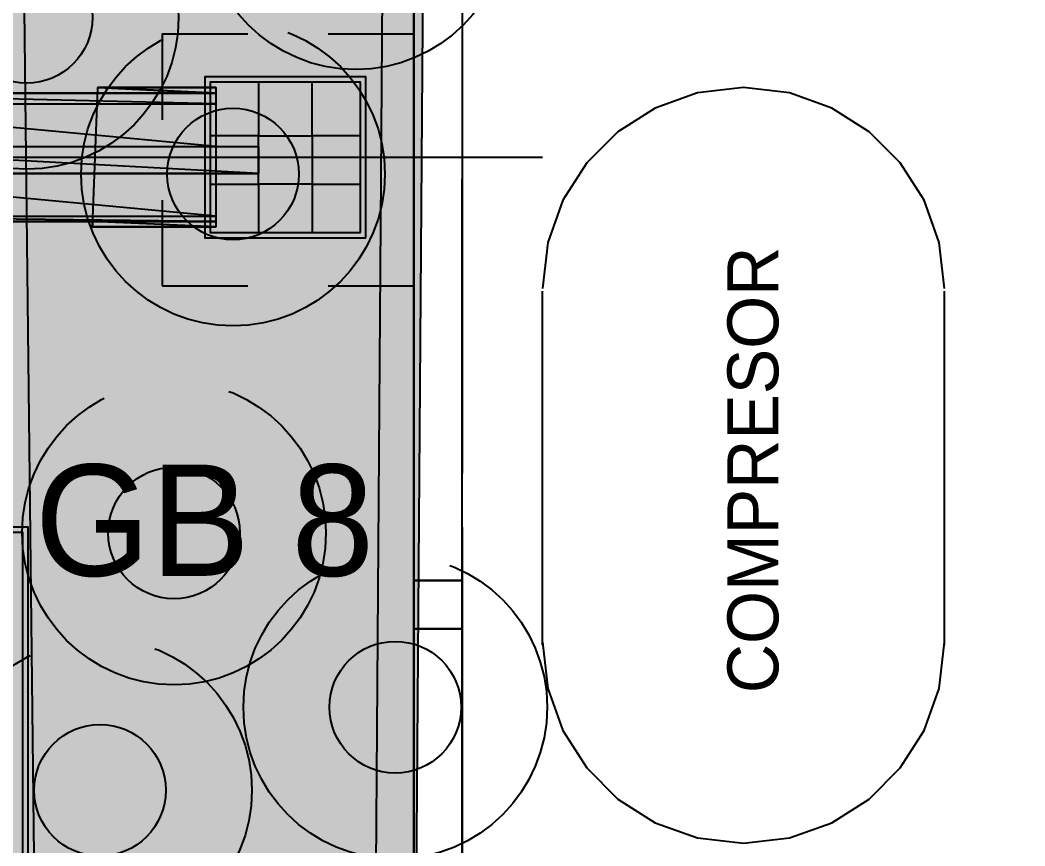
# Model space of a CAD drawing. Header units: metres. Extents: x 1 to 213, y 1 to 147.
# Drawn here: x 66.751 to 68.735, y 96.97 to 98.601 of the extents above; entities that cross this region are included whole.
import ezdxf
from ezdxf.enums import TextEntityAlignment as Align

# ---------------------------------------------------------------- set-up
doc = ezdxf.new("R2010")
doc.units = ezdxf.units.M
doc.linetypes.add('DASHED', pattern=[1.524, 1.27, -0.254])
for name, color, linetype in [('00-BASE-ARQUITECTURA', 8, 'Continuous'), ('00-BASE-TEXTO', 8, 'Continuous'), ('PJ-COPA-ADULTA', 8, 'DASHED'), ('PJ-CUBRESUELOS', 150, 'Continuous'), ('PJ-ETIQUETAS', 7, 'Continuous'), ('PJ-GRAVILLA', 42, 'Continuous'), ('PJ-LIMITE-JARDIN', 7, 'Continuous'), ('PJ-MASAS', 92, 'Continuous'), ('PJ-MASAS-RELLENO', 92, 'Continuous'), ('PJ-RIEGO-SECTORES', 5, 'Continuous')]:
    doc.layers.add(name, color=color, linetype=linetype)

# ---------------------------------------------------------------- blocks, each defined once
blk = doc.blocks.new('PJ_GB')
blk.add_circle((0, 0), 0.13)
at = {"flags": 1}
for tag, p, height in [('CODIGO', (0.15, 0.15), 0.2), ('ESPECIE', (0.15, -0.1), 0.15), ('ZONA', (0.15, -0.3), 0.15)]:
    blk.add_attdef(tag, p, '', height=height, dxfattribs=at)

msp = doc.modelspace()

# ---------------------------------------------------------------- hatches: boundary and pattern name
at = {"layer": 'PJ-GRAVILLA'}
h = msp.add_hatch(dxfattribs=at)
h.set_pattern_fill('GRAVEL', scale=0.03)
h.paths.add_polyline_path([(69.2326, 101.3354), (84.1816, 101.3354), (84.3579, 101.2472), (84.3579, 101.1149), (84.1816, 101.0267), (71.5698, 101.0708), (70.8201, 100.9826), (70.6878, 100.8503), (70.5555, 100.0124), (69.1444, 100.0124), (68.7034, 100.3652), (67.7333, 100.3211), (67.5569, 100.1006), (67.5128, 94.1475), (67.8656, 93.8829), (70.8642, 93.927), (71.0847, 93.7066), (71.0847, 93.442), (70.8642, 93.2656), (67.601, 93.2656), (67.4246, 93.0451), (67.4246, 92.2072), (67.1159, 92.0309), (67.0277, 91.7663), (67.0718, 89.2527), (66.9395, 89.0763), (66.675, 89.1204), (66.6309, 90.9284), (66.7632, 91.3253), (66.675, 99.0423), (67.16, 100.1447), (67.5128, 100.5416), (68.4389, 101.159), (69.2326, 101.3354)])
at = {"layer": 'PJ-MASAS-RELLENO'}
msp.add_hatch(color=7, dxfattribs=at).paths.add_polyline_path([(67.448, 96.2), (66.7875, 96.2), (66.7552, 99.0259), (66.8318, 99.2), (67.4702, 99.2), (67.448, 96.2)])

# ---------------------------------------------------------------- linework, layer by layer
at = {"layer": '00-BASE-ARQUITECTURA'}
for points in [[(70.7249, 95.8003), (70.7249, 94.8478), (67.5287, 94.8478), (67.5287, 100.0442), (70.7249, 100.0442), (70.7249, 99.9913)], [(67.5287, 100.0442), (67.5287, 94.8478), (70.7249, 100.0442), (67.5287, 100.0442)], [(69.6559, 99.949), (67.6239, 99.949), (67.6239, 97.7053)], [(67.2006, 98.5731), (67.0313, 98.5731), (67.0313, 98.4038)], [(67.5287, 98.4038), (67.5287, 98.5731), (67.3594, 98.5731)], [(67.2218, 98.4779), (67.2218, 98.372), (67.1265, 98.372)], [(67.4229, 98.372), (67.3276, 98.372), (67.3276, 98.4779)], [(66.2375, 98.4355), (67.1371, 98.4355), (66.2481, 98.4567), (66.2375, 98.4355)], [(66.8937, 98.2027), (66.2481, 98.2027), (66.2375, 98.2133), (66.2375, 98.4355), (66.2481, 98.4567), (66.9043, 98.4567)], [(66.9043, 98.4567), (66.2481, 98.4567), (66.9043, 98.4567)], [(67.1371, 98.4355), (66.2481, 98.4567), (67.1371, 98.4567), (67.1371, 98.4355)], [(66.9043, 98.4673), (66.9043, 98.4673), (67.1371, 98.4673), (66.9043, 98.4673), (67.1371, 98.4673), (67.1371, 98.4567), (66.9043, 98.4673)], [(67.1371, 98.4567), (66.9043, 98.4567), (66.9043, 98.4673), (67.1371, 98.4567)], [(67.1371, 98.4567), (66.9043, 98.4567), (67.1371, 98.4567)], [(66.9043, 98.4567), (66.9043, 98.4567), (67.1371, 98.4567), (66.9043, 98.4567)], [(68.5764, 98.0704), (68.566, 98.1614), (68.5361, 98.2449), (68.4893, 98.3186), (68.4278, 98.3801), (68.3541, 98.4269), (68.2706, 98.4568), (68.1796, 98.4673), (68.0886, 98.4568), (68.005, 98.4269), (67.9313, 98.3801), (67.8699, 98.3186), (67.823, 98.2449), (67.7932, 98.1614), (67.7827, 98.0704)], [(66.2375, 98.3509), (67.1371, 98.3509), (66.2375, 98.4355), (66.2375, 98.3509)], [(67.1371, 98.3509), (66.2375, 98.4355), (67.1371, 98.4355), (67.1371, 98.3509)], [(66.2375, 98.2979), (67.2218, 98.2979), (66.2375, 98.3509), (66.2375, 98.2979)], [(67.2218, 98.2979), (66.2375, 98.3509), (67.2218, 98.3509), (67.2218, 98.2979)], [(88.5472, 53.6469), (88.5472, 51.6678), (74.3867, 51.6678), (72.8415, 46.7254), (52.1511, 46.7254), (52.1511, 98.3297), (67.7827, 98.3297)], [(66.2375, 98.2133), (67.1371, 98.2133), (66.2375, 98.2979), (66.2375, 98.2133)], [(67.1371, 98.2133), (66.2375, 98.2979), (67.1371, 98.2979), (67.1371, 98.2133)], [(66.2375, 98.2979), (67.1371, 98.2979), (66.2375, 98.2979)], [(67.1371, 98.2979), (66.2375, 98.2979), (67.1371, 98.2979)], [(67.2218, 98.2979), (67.1371, 98.2979), (67.2218, 98.2979)], [(67.1265, 98.2768), (67.2218, 98.2768), (67.2218, 98.1815)], [(67.3276, 98.2768), (67.3276, 98.1815)], [(67.3276, 98.2768), (67.4229, 98.2768)], [(67.6239, 96.6999), (67.6239, 98.2874)], [(67.0313, 98.245), (67.0313, 98.0757)], [(67.3594, 98.0757), (67.5287, 98.0757), (67.5287, 98.245)], [(66.2481, 98.2027), (67.1371, 98.2027), (66.2375, 98.2133), (66.2481, 98.2027)], [(67.1371, 98.2027), (66.2375, 98.2133), (67.1371, 98.2133), (67.1371, 98.2027)], [(66.2481, 98.2027), (66.2481, 98.2027), (67.1371, 98.2027), (66.2481, 98.2027), (67.1371, 98.2027), (66.8937, 98.2027), (66.2481, 98.2027)], [(66.8937, 98.1921), (67.1371, 98.1921), (66.8937, 98.2027), (66.8937, 98.1921)], [(67.1371, 98.1921), (66.8937, 98.2027), (67.1371, 98.2027), (67.1371, 98.1921)], [(67.1371, 98.1921), (66.8937, 98.1921), (67.1371, 98.1921)], [(67.0313, 98.0757), (67.2006, 98.0757)], [(67.7827, 97.3666), (67.7827, 98.0651)], [(68.5764, 97.3666), (68.5764, 98.0651)], [(67.6239, 97.5995), (67.6239, 95.8003)], [(67.7827, 97.3719), (67.7932, 97.2809), (67.823, 97.1974), (67.8699, 97.1237), (67.9313, 97.0622), (68.005, 97.0154), (68.0886, 96.9855), (68.1796, 96.975), (68.2706, 96.9855), (68.3541, 97.0154), (68.4278, 97.0622), (68.4893, 97.1237), (68.5361, 97.1974), (68.566, 97.2809), (68.5764, 97.3719)]]:
    msp.add_lwpolyline(points, dxfattribs=at)
for points in [[(70.7249, 100.0442), (67.5287, 100.0442), (67.5287, 94.8478), (70.7249, 94.8478)], [(67.4334, 98.171), (67.4334, 98.4884), (67.1159, 98.4884), (67.1159, 98.171)], [(67.4229, 98.1815), (67.4229, 98.4779), (67.1265, 98.4779), (67.1265, 98.1815)], [(67.1371, 98.4673), (67.1371, 98.1921), (66.8937, 98.1921), (66.9043, 98.4673)], [(67.3276, 98.372), (67.3276, 98.2768), (67.2218, 98.2768), (67.2218, 98.372)], [(66.555, 90.9637), (66.7667, 90.9637), (66.7667, 97.5995), (66.555, 97.5995)], [(66.5656, 90.9743), (66.7561, 90.9743), (66.7561, 97.5889), (66.5656, 97.5889)], [(67.6239, 97.3984), (67.6239, 97.4936), (67.5287, 97.4936), (67.5287, 97.3984)], [(67.6239, 97.3984), (67.5287, 97.3984), (67.5287, 97.4936), (67.6239, 97.4936)]]:
    msp.add_lwpolyline(points, close=True, dxfattribs=at)
at = {"layer": 'PJ-COPA-ADULTA'}
for centre in [(67.4139, 98.8031), (66.7639, 98.6061), (67.1714, 98.2966), (67.0549, 97.5878), (67.4918, 97.2437), (66.9086, 97.0796)]:
    msp.add_circle(centre, 0.3, dxfattribs=at)
at = {"layer": 'PJ-LIMITE-JARDIN'}
msp.add_lwpolyline([(84.1816, 101.0267), (71.5698, 101.0708), (70.8201, 100.9826), (70.6878, 100.8503), (70.5555, 100.0124), (69.1444, 100.0124), (68.7034, 100.3652), (67.7333, 100.3211), (67.5569, 100.1006), (67.5128, 94.1475), (67.8656, 93.8829), (70.8642, 93.927), (71.0847, 93.7066), (71.0847, 93.442), (70.8642, 93.2656), (67.601, 93.2656), (67.4246, 93.0451), (67.4246, 92.2072), (67.1159, 92.0309), (67.0277, 91.7663), (67.0718, 89.2527), (66.9395, 89.0763), (66.675, 89.1204)], dxfattribs=at)
at = {"layer": 'PJ-MASAS'}
msp.add_lwpolyline([(67.448, 96.2), (66.7875, 96.2), (66.7552, 99.0259), (66.8318, 99.2), (67.4702, 99.2), (67.448, 96.2)], close=True, dxfattribs=at)
at = {"layer": 'PJ-RIEGO-SECTORES'}
msp.add_lwpolyline([(84.1816, 101.0267), (71.5698, 101.0708), (70.8201, 100.9826), (70.6878, 100.8503), (70.5555, 100.0124), (69.1444, 100.0124), (68.7034, 100.3652), (67.7333, 100.3211), (67.5569, 100.1006), (67.5128, 94.1475), (67.8656, 93.8829), (70.8642, 93.927), (71.0847, 93.7066), (71.0847, 93.442), (70.8642, 93.2656), (67.601, 93.2656), (67.4246, 93.0451), (67.4246, 92.2072), (67.1159, 92.0309), (67.0277, 91.7663), (67.0718, 89.2527), (66.9395, 89.0763), (66.675, 89.1204)], dxfattribs=at)

# ---------------------------------------------------------------- block references
at = {"layer": 'PJ-CUBRESUELOS'}
for p in [(66.7639, 98.6061), (67.1714, 98.2966), (67.0549, 97.5878), (67.4918, 97.2437), (66.9086, 97.0796)]:
    msp.add_blockref('PJ_GB', p, dxfattribs=at)

# ---------------------------------------------------------------- texts
at = {"layer": '00-BASE-TEXTO'}
msp.add_text('COMPRESOR', height=0.10059, rotation=90, dxfattribs=at).set_placement((68.2484, 97.2714))
at = {"layer": 'PJ-ETIQUETAS'}
msp.add_text('GB 8', height=0.22, dxfattribs=at).set_placement((67.1149, 97.613), align=Align.MIDDLE_CENTER)

doc.saveas('drawing.dxf')
